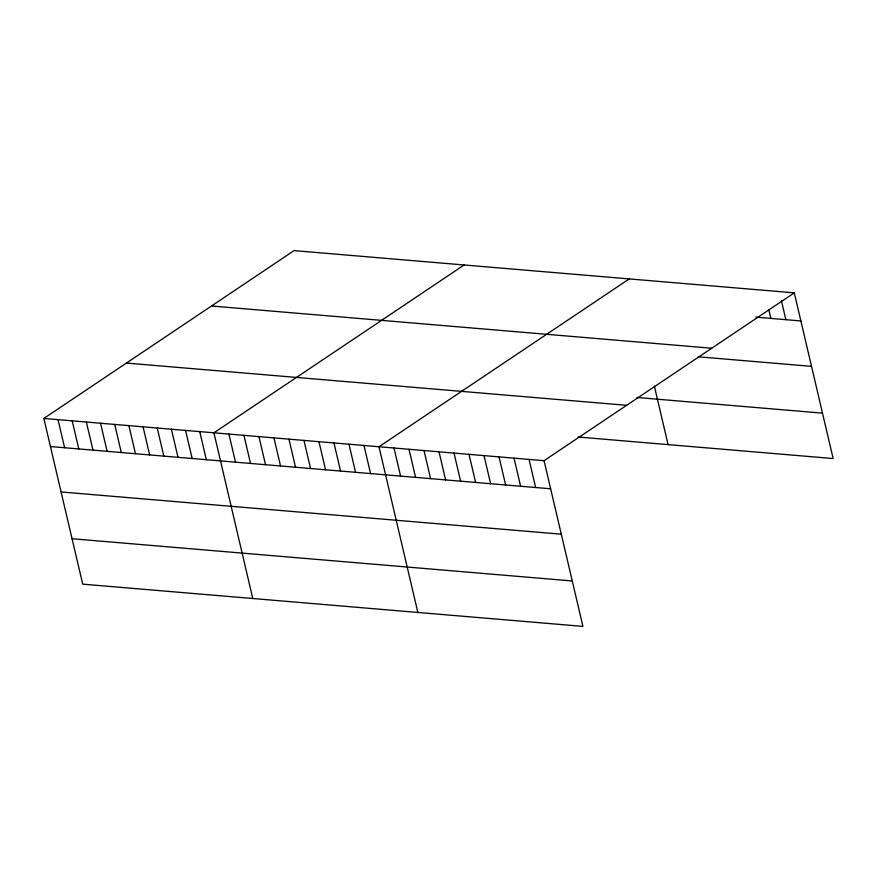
<?xml version="1.0" encoding="UTF-8"?>
<svg xmlns="http://www.w3.org/2000/svg" width="877" height="877" viewBox="0 0 877 877"><rect width="100%" height="100%" fill="white"/><g stroke="black" fill="none" stroke-linecap="round" stroke-linejoin="round"><path stroke-width="1.32" d="M794.288 292.852L544.058 460.688L582.92 626.386L82.712 584.148L43.85 418.45L294.08 250.614L794.288 292.852L833.15 458.55L578.042 437.009M464.152 264.975L213.922 432.81L252.784 598.509M629.215 278.919L378.985 446.744L417.847 612.442M755.853 317.145L800.876 320.949M211.5 306.007L711.707 348.235M698.3 356.796L811.521 366.356M636.965 397.478L822.494 413.144M126.431 363.067L626.627 405.306M43.85 418.45L544.058 460.688M50.438 446.546L550.646 488.785M61.094 491.953L561.291 534.192M72.067 538.741L572.264 580.969M781.374 300.526L785.869 319.677M768.767 309.471L770.861 318.417M654.385 386.209L668.088 444.617M529.05 459.416L535.639 487.513M514.043 458.156L520.631 486.242M499.035 456.884L505.623 484.981M484.027 455.612L490.616 483.709M469.02 454.352L475.619 482.449M454.023 453.08L460.611 481.177M439.015 451.819L445.604 479.905M424.008 450.548L430.596 478.645M409 449.287L415.588 477.373M393.992 448.015L400.581 476.112M363.977 445.483L370.576 473.58M348.98 444.211L355.569 472.308M333.973 442.951L340.561 471.037M318.965 441.679L325.553 469.776M303.957 440.407L310.546 468.504M288.95 439.147L295.538 467.244M273.942 437.875L280.53 465.972M258.934 436.614L265.523 464.7M243.938 435.343L250.526 463.44M228.93 434.071L235.518 462.168M199.748 431.616L206.336 459.701M185.573 430.421L192.162 458.507M171.399 429.215L177.987 457.312M157.235 428.02L163.824 456.117M143.061 426.825L149.649 454.922M128.886 425.63L135.475 453.727M114.712 424.435L121.3 452.532M100.537 423.24L107.126 451.326M86.363 422.034L92.962 450.131M72.199 420.839L78.787 448.936M58.025 419.644L64.613 447.741"/></g></svg>
